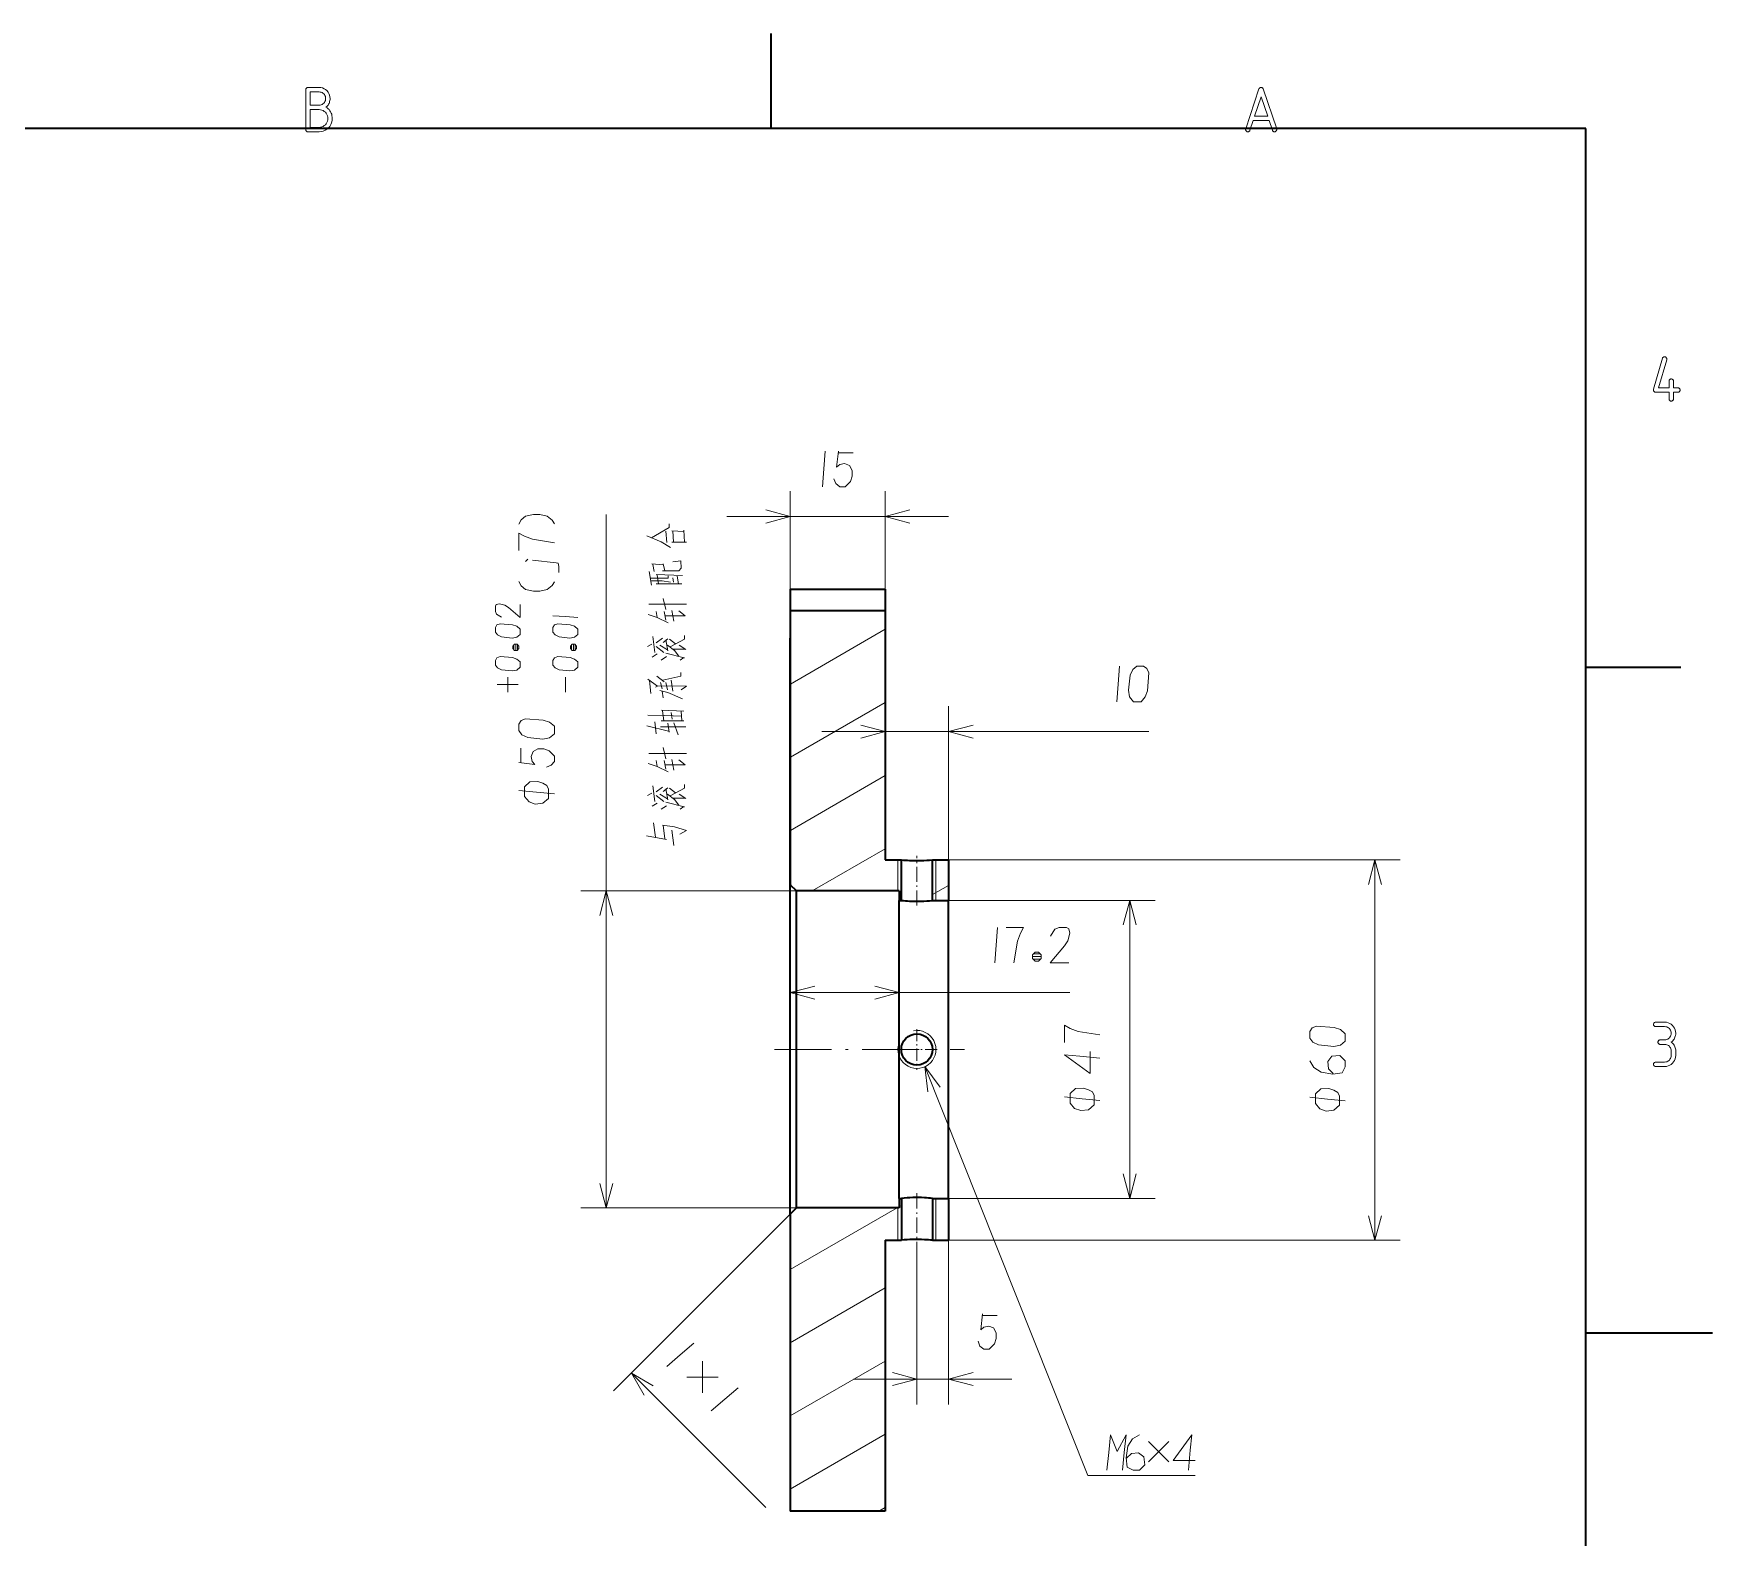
# Model space of a CAD drawing. Extents: x 0 to 297, y 0 to 210.
# Drawn here: x 164.5 to 297, y 88.8 to 207.5 of the extents above; entities that cross this region are included whole.
import ezdxf

# ---------------------------------------------------------------- set-up
doc = ezdxf.new("R2010")
doc.units = 0
doc.linetypes.add('DASHDOT', pattern=[18.5, 12, -3, 0.5, -3])

msp = doc.modelspace()

# ---------------------------------------------------------------- linework, layer by layer
at = {"color": 7, "lineweight": 35, "ltscale": 0.1875}
for p, q in [((222.7, 200), (222.7, 207.5)), ((224.2, 163.66), (231.7, 163.66)), ((224.2, 161.99), (231.7, 161.99)), ((287, 157.5), (294.5, 157.5)), ((231.7, 90.92), (224.2, 90.92))]:
    msp.add_line(p, q, dxfattribs=at)
at = {"color": 7, "lineweight": 35}
for p, q in [((287, 200), (10, 200)), ((287, 10), (287, 200)), ((224.2, 114.35), (224.2, 90.92)), ((231.7, 112.3), (231.7, 90.92))]:
    msp.add_line(p, q, dxfattribs=at)
at = {"color": 255, "lineweight": 13, "ltscale": 0.235319}
for p, q in [((224.2, 161.99), (224.2, 171.4)), ((231.7, 161.99), (231.7, 171.4))]:
    msp.add_line(p, q, dxfattribs=at)
at = {"color": 255, "lineweight": 13}
for p, q in [((209.68, 114.85), (209.68, 169.56)), ((226.7, 152.43), (252.5, 152.43)), ((236.7, 142.3), (272.36, 142.3)), ((270.36, 112.3), (270.36, 142.3)), ((251, 115.6), (251, 139.1)), ((224.2, 131.83), (246.26, 131.83)), ((236.7, 112.3), (272.36, 112.3))]:
    msp.add_line(p, q, dxfattribs=at)
at = {"color": 255, "lineweight": 13, "ltscale": 0.4375}
msp.add_line((219.2, 169.4), (236.7, 169.4), dxfattribs=at)
at = {"color": 7, "lineweight": 35, "ltscale": 0.039895}
for p, q in [((224.2, 163.66), (224.2, 162.06)), ((231.7, 163.66), (231.7, 162.06))]:
    msp.add_line(p, q, dxfattribs=at)
at = {"color": 7, "lineweight": 35, "ltscale": 0.002009}
for p, q in [((224.2, 162.06), (224.2, 161.98)), ((231.7, 162.06), (231.7, 161.98))]:
    msp.add_line(p, q, dxfattribs=at)
at = {"color": 7, "lineweight": 35, "ltscale": 0.052812}
msp.add_line((224.2, 161.99), (224.2, 159.87), dxfattribs=at)
at = {"color": 255, "lineweight": 13, "ltscale": 0.002324}
msp.add_line((224.2, 161.94), (224.28, 161.99), dxfattribs=at)
at = {"color": 7, "lineweight": 35, "ltscale": 0.492188}
msp.add_line((231.7, 161.99), (231.7, 142.3), dxfattribs=at)
at = {"color": 255, "lineweight": 13, "ltscale": 0.215785}
for p, q in [((224.23, 156.18), (231.7, 160.5)), ((224.23, 150.41), (231.7, 154.72)), ((224.23, 144.63), (231.7, 148.95))]:
    msp.add_line(p, q, dxfattribs=at)
at = {"color": 7, "lineweight": 35, "ltscale": 0.001875}
msp.add_line((224.2, 159.87), (224.2, 159.8), dxfattribs=at)
at = {"color": 7, "lineweight": 35, "ltscale": 0.000624847}
msp.add_line((224.23, 159.87), (224.2, 159.87), dxfattribs=at)
at = {"color": 255, "linetype": 'DASHDOT', "lineweight": 13, "ltscale": 0.000757599}
msp.add_line((224.23, 159.8), (224.2, 159.8), dxfattribs=at)
at = {"color": 7, "lineweight": 35, "ltscale": 0.486255}
msp.add_line((224.2, 140.35), (224.2, 159.8), dxfattribs=at)
at = {"color": 7, "lineweight": 13, "ltscale": 0.000624847}
msp.add_line((224.2, 159.8), (224.23, 159.8), dxfattribs=at)
at = {"color": 7, "lineweight": 35, "ltscale": 0.48875}
msp.add_line((224.23, 140.32), (224.23, 159.87), dxfattribs=at)
at = {"color": 255, "lineweight": 13, "ltscale": 0.303182}
msp.add_line((236.7, 142.3), (236.7, 154.43), dxfattribs=at)
at = {"color": 255, "lineweight": 13, "ltscale": 0.166356}
msp.add_line((225.94, 139.85), (231.7, 143.18), dxfattribs=at)
at = {"color": 7, "lineweight": 35, "ltscale": 0.031769}
for p, q in [((231.7, 142.3), (232.97, 142.3)), ((235.43, 142.3), (236.7, 142.3)), ((235.43, 139.1), (236.7, 139.1)), ((235.43, 115.6), (236.7, 115.6)), ((231.7, 112.3), (232.97, 112.3)), ((235.43, 112.3), (236.7, 112.3))]:
    msp.add_line(p, q, dxfattribs=at)
at = {"color": 7, "lineweight": 13, "ltscale": 0.06125}
msp.add_line((232.7, 139.85), (232.7, 142.3), dxfattribs=at)
at = {"color": 7, "lineweight": 35, "ltscale": 0.08}
for p, q in [((232.97, 139.1), (232.97, 142.3)), ((235.43, 139.1), (235.43, 142.3)), ((236.7, 142.3), (236.7, 139.1))]:
    msp.add_line(p, q, dxfattribs=at)
at = {"color": 255, "linetype": 'DASHDOT', "lineweight": 13, "ltscale": 0.097934}
msp.add_line((234.2, 138.71), (234.2, 142.63), dxfattribs=at)
at = {"color": 7, "lineweight": 13, "ltscale": 0.08}
msp.add_line((235.7, 139.1), (235.7, 142.3), dxfattribs=at)
at = {"color": 255, "lineweight": 13, "ltscale": 0.42564}
for p, q in [((224.7, 139.85), (207.68, 139.85)), ((224.7, 114.85), (207.68, 114.85))]:
    msp.add_line(p, q, dxfattribs=at)
at = {"color": 7, "lineweight": 35, "ltscale": 0.324994}
msp.add_line((224.2, 127.35), (224.2, 140.35), dxfattribs=at)
at = {"color": 7, "lineweight": 35, "ltscale": 0.000883668}
msp.add_line((224.2, 140.35), (224.23, 140.32), dxfattribs=at)
at = {"color": 7, "lineweight": 35, "ltscale": 0.016794}
msp.add_line((224.7, 139.85), (224.23, 140.32), dxfattribs=at)
at = {"color": 7, "lineweight": 35, "ltscale": 0.3125}
for p, q in [((224.7, 127.35), (224.7, 139.85)), ((224.7, 114.85), (224.7, 127.35))]:
    msp.add_line(p, q, dxfattribs=at)
at = {"color": 7, "lineweight": 35, "ltscale": 0.2025}
for p, q in [((232.8, 139.85), (224.7, 139.85)), ((232.8, 114.85), (224.7, 114.85))]:
    msp.add_line(p, q, dxfattribs=at)
at = {"color": 7, "lineweight": 35, "ltscale": 0.01875}
for p, q in [((232.8, 139.85), (232.8, 139.1)), ((232.8, 115.6), (232.8, 114.85))]:
    msp.add_line(p, q, dxfattribs=at)
at = {"color": 255, "lineweight": 13, "ltscale": 0.036684}
msp.add_line((235.43, 139.56), (236.7, 140.29), dxfattribs=at)
at = {"color": 7, "lineweight": 35, "ltscale": 0.004269}
for p, q in [((232.8, 139.1), (232.97, 139.1)), ((232.8, 115.6), (232.97, 115.6))]:
    msp.add_line(p, q, dxfattribs=at)
at = {"color": 7, "lineweight": 35, "ltscale": 0.29375}
for p, q in [((232.8, 127.35), (232.8, 139.1)), ((236.7, 127.35), (236.7, 139.1)), ((232.8, 115.6), (232.8, 127.35)), ((236.7, 115.6), (236.7, 127.35))]:
    msp.add_line(p, q, dxfattribs=at)
at = {"color": 255, "lineweight": 13, "ltscale": 0.407369}
for p, q in [((236.7, 139.1), (253, 139.1)), ((236.7, 115.6), (253, 115.6))]:
    msp.add_line(p, q, dxfattribs=at)
at = {"color": 255, "linetype": 'DASHDOT', "lineweight": 13, "ltscale": 0.079901}
for p, q in [((234.2, 128.95), (234.2, 125.75)), ((235.8, 127.35), (232.6, 127.35))]:
    msp.add_line(p, q, dxfattribs=at)
at = {"color": 255, "linetype": 'DASHDOT', "lineweight": 13, "ltscale": 0.375008}
msp.add_line((222.95, 127.35), (237.95, 127.35), dxfattribs=at)
at = {"color": 7, "lineweight": 35, "ltscale": 0.325}
msp.add_line((224.2, 114.35), (224.2, 127.35), dxfattribs=at)
at = {"color": 7, "lineweight": 35, "ltscale": 0.0825}
for p, q in [((232.97, 115.6), (232.97, 112.3)), ((235.43, 115.6), (235.43, 112.3)), ((236.7, 115.6), (236.7, 112.3))]:
    msp.add_line(p, q, dxfattribs=at)
at = {"color": 255, "linetype": 'DASHDOT', "lineweight": 13, "ltscale": 0.100941}
msp.add_line((234.2, 116), (234.2, 111.96), dxfattribs=at)
at = {"color": 7, "lineweight": 13, "ltscale": 0.0825}
msp.add_line((235.7, 115.6), (235.7, 112.3), dxfattribs=at)
at = {"color": 255, "lineweight": 13, "ltscale": 0.493331}
msp.add_line((224.2, 114.35), (210.25, 100.4), dxfattribs=at)
at = {"color": 7, "lineweight": 35, "ltscale": 0.017678}
msp.add_line((224.7, 114.85), (224.2, 114.35), dxfattribs=at)
at = {"color": 255, "lineweight": 13, "ltscale": 0.243526}
msp.add_line((224.2, 109.98), (232.64, 114.85), dxfattribs=at)
at = {"color": 7, "lineweight": 13, "ltscale": 0.06375}
msp.add_line((232.7, 114.85), (232.7, 112.3), dxfattribs=at)
at = {"color": 255, "lineweight": 13, "ltscale": 0.004929}
msp.add_line((232.8, 114.94), (232.97, 115.04), dxfattribs=at)
at = {"color": 255, "lineweight": 13, "ltscale": 0.31561}
msp.add_line((234.2, 111.96), (234.2, 99.34), dxfattribs=at)
at = {"color": 255, "lineweight": 13, "ltscale": 0.324028}
msp.add_line((236.7, 112.3), (236.7, 99.34), dxfattribs=at)
at = {"color": 255, "lineweight": 13, "ltscale": 0.216506}
for p, q in [((224.2, 104.21), (231.7, 108.54)), ((224.2, 98.43), (231.7, 102.76)), ((224.2, 92.66), (231.7, 96.99))]:
    msp.add_line(p, q, dxfattribs=at)
at = {"color": 7, "lineweight": 35, "ltscale": 0.25}
msp.add_line((287, 105), (297, 105), dxfattribs=at)
at = {"color": 255, "lineweight": 13, "ltscale": 0.375}
msp.add_line((211.66, 101.81), (222.27, 91.2), dxfattribs=at)
at = {"color": 255, "lineweight": 13, "ltscale": 0.3125}
msp.add_line((229.2, 101.34), (241.7, 101.34), dxfattribs=at)
at = {"color": 255, "lineweight": 13, "ltscale": 0.01453}
msp.add_line((231.2, 90.92), (231.7, 91.21), dxfattribs=at)
at = {"color": 255, "lineweight": 13}
for points in [[(187.55, 201.7), (187.61, 201.75), (187.66, 201.8), (187.71, 201.86), (187.75, 201.93), (187.79, 201.99), (187.82, 202.07), (187.84, 202.14), (187.86, 202.22), (187.87, 202.29), (187.88, 202.38), (187.86, 202.52), (187.83, 202.65), (187.78, 202.78), (187.71, 202.89), (187.62, 203), (187.52, 203.08), (187.4, 203.15), (187.28, 203.21), (187.14, 203.24), (187, 203.25), (186.12, 203.25), (186.1, 203.25), (186.07, 203.24), (186.04, 203.23), (186.02, 203.22), (186, 203.2), (185.98, 203.18), (185.97, 203.16), (185.96, 203.13), (185.95, 203.1), (185.95, 203.08), (185.95, 199.93), (185.95, 199.9), (185.96, 199.87), (185.97, 199.85), (185.98, 199.82), (186, 199.8), (186.02, 199.79), (186.04, 199.77), (186.07, 199.76), (186.1, 199.75), (186.12, 199.75), (187, 199.75), (187.17, 199.77), (187.33, 199.81), (187.48, 199.87), (187.62, 199.95), (187.74, 200.06), (187.85, 200.18), (187.93, 200.32), (187.99, 200.47), (188.03, 200.63), (188.05, 200.8), (188.04, 200.91), (188.02, 201.02), (188, 201.13), (187.96, 201.23), (187.91, 201.32), (187.86, 201.41), (187.79, 201.5), (187.72, 201.57), (187.64, 201.64)], [(187, 202.9), (187.08, 202.89), (187.17, 202.87), (187.24, 202.84), (187.31, 202.8), (187.37, 202.75), (187.42, 202.69), (187.47, 202.62), (187.5, 202.54), (187.52, 202.46), (187.52, 202.38), (187.52, 202.29), (187.5, 202.21), (187.47, 202.14), (187.42, 202.07), (187.37, 202.01), (187.31, 201.95), (187.24, 201.91), (187.17, 201.88), (187.08, 201.86), (187, 201.85), (186.3, 201.85), (186.3, 202.9)], [(262.26, 199.87), (262.27, 199.85), (262.28, 199.83), (262.29, 199.81), (262.31, 199.8), (262.32, 199.79), (262.34, 199.77), (262.36, 199.76), (262.38, 199.76), (262.4, 199.75), (262.42, 199.75), (262.45, 199.75), (262.48, 199.76), (262.51, 199.77), (262.53, 199.79), (262.55, 199.8), (262.57, 199.82), (262.58, 199.85), (262.59, 199.87), (262.6, 199.9), (262.6, 199.93), (262.6, 199.93), (262.6, 199.94), (262.6, 199.94), (262.6, 199.95), (262.6, 199.95), (262.6, 199.96), (262.6, 199.97), (262.6, 199.97), (262.6, 199.97), (262.6, 199.98), (261.54, 203.13), (261.53, 203.15), (261.52, 203.17), (261.51, 203.19), (261.5, 203.2), (261.48, 203.22), (261.46, 203.23), (261.44, 203.24), (261.42, 203.25), (261.4, 203.25), (261.38, 203.25), (261.35, 203.25), (261.33, 203.25), (261.31, 203.24), (261.29, 203.23), (261.27, 203.22), (261.25, 203.2), (261.24, 203.19), (261.22, 203.17), (261.21, 203.15), (261.2, 203.13), (260.16, 199.98), (260.16, 199.97), (260.15, 199.97), (260.15, 199.97), (260.15, 199.96), (260.15, 199.95), (260.15, 199.95), (260.15, 199.94), (260.15, 199.94), (260.15, 199.93), (260.15, 199.93), (260.15, 199.9), (260.16, 199.87), (260.17, 199.85), (260.18, 199.82), (260.2, 199.8), (260.22, 199.79), (260.24, 199.77), (260.27, 199.76), (260.3, 199.75), (260.32, 199.75), (260.35, 199.75), (260.37, 199.76), (260.39, 199.76), (260.41, 199.77), (260.43, 199.79), (260.44, 199.8), (260.46, 199.81), (260.47, 199.83), (260.48, 199.85), (260.49, 199.87), (260.74, 200.63), (262.01, 200.63)], [(187, 201.5), (187.11, 201.49), (187.22, 201.46), (187.32, 201.42), (187.41, 201.36), (187.5, 201.3), (187.56, 201.21), (187.62, 201.12), (187.66, 201.02), (187.69, 200.91), (187.7, 200.8), (187.69, 200.69), (187.66, 200.58), (187.62, 200.48), (187.56, 200.39), (187.5, 200.31), (187.41, 200.24), (187.32, 200.18), (187.22, 200.14), (187.11, 200.11), (187, 200.1), (186.3, 200.1), (186.3, 201.5)], [(261.89, 200.98), (260.86, 200.98), (261.38, 202.52)], [(293.58, 179.2), (293.58, 178.68), (293.58, 178.65), (293.58, 178.62), (293.59, 178.6), (293.61, 178.57), (293.63, 178.55), (293.64, 178.54), (293.67, 178.52), (293.69, 178.51), (293.72, 178.5), (293.75, 178.5), (293.78, 178.5), (293.81, 178.51), (293.83, 178.52), (293.85, 178.54), (293.87, 178.55), (293.89, 178.57), (293.91, 178.6), (293.92, 178.62), (293.92, 178.65), (293.92, 178.68), (293.92, 179.2), (294.28, 179.2), (294.3, 179.2), (294.33, 179.21), (294.36, 179.22), (294.38, 179.24), (294.4, 179.25), (294.42, 179.27), (294.43, 179.3), (294.44, 179.32), (294.45, 179.35), (294.45, 179.38), (294.45, 179.41), (294.44, 179.43), (294.43, 179.46), (294.42, 179.48), (294.4, 179.5), (294.38, 179.52), (294.36, 179.53), (294.33, 179.54), (294.3, 179.55), (294.28, 179.55), (293.92, 179.55), (293.92, 180.08), (293.92, 180.11), (293.92, 180.13), (293.91, 180.16), (293.89, 180.18), (293.87, 180.2), (293.85, 180.22), (293.83, 180.23), (293.81, 180.24), (293.78, 180.25), (293.75, 180.25), (293.72, 180.25), (293.69, 180.24), (293.67, 180.23), (293.64, 180.22), (293.63, 180.2), (293.61, 180.18), (293.59, 180.16), (293.58, 180.13), (293.58, 180.11), (293.58, 180.08), (293.58, 179.55), (292.75, 179.55), (293.39, 181.76), (293.39, 181.8), (293.39, 181.83), (293.39, 181.87), (293.38, 181.9), (293.36, 181.93), (293.34, 181.95), (293.32, 181.97), (293.29, 181.99), (293.26, 182), (293.22, 182), (293.2, 182), (293.18, 182), (293.16, 181.99), (293.14, 181.98), (293.12, 181.97), (293.1, 181.95), (293.09, 181.94), (293.07, 181.92), (293.06, 181.9), (293.06, 181.88), (292.36, 179.44), (292.36, 179.44), (292.36, 179.43), (292.36, 179.42), (292.35, 179.42), (292.35, 179.41), (292.35, 179.4), (292.35, 179.4), (292.35, 179.39), (292.35, 179.38), (292.35, 179.38), (292.35, 179.35), (292.36, 179.32), (292.37, 179.3), (292.38, 179.27), (292.4, 179.25), (292.42, 179.24), (292.44, 179.22), (292.47, 179.21), (292.5, 179.2), (292.52, 179.2)], [(202.88, 160.52), (202.61, 160.74), (202.27, 160.86), (201.29, 160.93), (201.04, 160.84), (200.92, 160.64), (200.92, 160.27), (201.09, 160.05), (201.41, 159.91), (202.24, 159.81), (202.61, 159.88), (202.88, 160.1)], [(207.43, 160.52), (207.16, 160.74), (206.82, 160.86), (205.84, 160.93), (205.59, 160.84), (205.47, 160.64), (205.47, 160.27), (205.64, 160.05), (205.96, 159.91), (206.79, 159.81), (207.16, 159.88), (207.43, 160.1)], [(202.78, 158.97), (202.78, 159.17), (202.64, 159.32), (202.44, 159.32), (202.29, 159.17), (202.29, 158.97), (202.44, 158.83), (202.64, 158.83)], [(207.33, 158.97), (207.33, 159.17), (207.19, 159.32), (206.99, 159.32), (206.84, 159.17), (206.84, 158.97), (206.99, 158.83), (207.19, 158.83)], [(202.88, 157.92), (202.61, 158.14), (202.27, 158.26), (201.29, 158.34), (201.04, 158.24), (200.92, 158.04), (200.92, 157.68), (201.09, 157.46), (201.41, 157.31), (202.24, 157.21), (202.61, 157.28), (202.88, 157.5)], [(207.43, 157.92), (207.16, 158.14), (206.82, 158.26), (205.84, 158.34), (205.59, 158.24), (205.47, 158.04), (205.47, 157.68), (205.64, 157.46), (205.96, 157.31), (206.79, 157.21), (207.16, 157.28), (207.43, 157.5)], [(251.9, 154.78), (252.22, 155.16), (252.39, 155.65), (252.5, 157.05), (252.36, 157.4), (252.08, 157.58), (251.55, 157.58), (251.24, 157.33), (251.03, 156.88), (250.89, 155.69), (250.99, 155.16), (251.31, 154.78)], [(205.58, 152.85), (205.19, 153.16), (204.7, 153.34), (203.3, 153.44), (202.95, 153.3), (202.78, 153.02), (202.78, 152.5), (203.02, 152.18), (203.48, 151.97), (204.67, 151.83), (205.19, 151.94), (205.58, 152.25)], [(205.12, 147.16), (205.12, 147.89), (204.98, 148.17), (204.67, 148.35), (204.28, 148.49), (203.65, 148.45), (203.23, 148.07), (203.23, 147.3), (203.58, 146.88), (204.07, 146.7), (204.67, 146.77)], [(243.53, 134.32), (243.81, 134.32), (244.02, 134.53), (244.02, 134.81), (243.81, 135.02), (243.53, 135.02), (243.32, 134.81), (243.32, 134.53)], [(268.01, 128.59), (267.63, 128.91), (267.14, 129.08), (265.74, 129.19), (265.39, 129.05), (265.21, 128.77), (265.21, 128.24), (265.46, 127.93), (265.91, 127.72), (267.1, 127.58), (267.63, 127.68), (268.01, 128)], [(293.22, 127.75), (293.31, 127.74), (293.39, 127.72), (293.47, 127.69), (293.54, 127.65), (293.6, 127.6), (293.65, 127.54), (293.69, 127.47), (293.72, 127.39), (293.74, 127.31), (293.75, 127.23), (293.75, 126.88), (293.74, 126.79), (293.72, 126.71), (293.69, 126.63), (293.65, 126.57), (293.6, 126.5), (293.54, 126.45), (293.47, 126.41), (293.39, 126.38), (293.31, 126.36), (293.22, 126.35), (292.52, 126.35), (292.5, 126.35), (292.47, 126.34), (292.44, 126.33), (292.42, 126.32), (292.4, 126.3), (292.38, 126.28), (292.37, 126.26), (292.36, 126.23), (292.35, 126.21), (292.35, 126.18), (292.35, 126.15), (292.36, 126.12), (292.37, 126.1), (292.38, 126.07), (292.4, 126.05), (292.42, 126.04), (292.44, 126.02), (292.47, 126.01), (292.5, 126), (292.52, 126), (293.22, 126), (293.37, 126.01), (293.5, 126.05), (293.63, 126.1), (293.74, 126.17), (293.84, 126.26), (293.93, 126.36), (294, 126.48), (294.06, 126.6), (294.09, 126.74), (294.1, 126.88), (294.1, 127.23), (294.1, 127.31), (294.08, 127.39), (294.07, 127.47), (294.04, 127.55), (294.01, 127.62), (293.97, 127.69), (293.92, 127.76), (293.87, 127.82), (293.81, 127.87), (293.75, 127.93), (293.81, 127.98), (293.87, 128.04), (293.92, 128.1), (293.97, 128.17), (294.01, 128.24), (294.04, 128.31), (294.07, 128.39), (294.08, 128.46), (294.1, 128.54), (294.1, 128.63), (294.09, 128.77), (294.06, 128.9), (294, 129.03), (293.93, 129.14), (293.84, 129.25), (293.74, 129.33), (293.63, 129.4), (293.5, 129.46), (293.37, 129.49), (293.22, 129.5), (292.52, 129.5), (292.5, 129.5), (292.47, 129.49), (292.44, 129.48), (292.42, 129.47), (292.4, 129.45), (292.38, 129.43), (292.37, 129.41), (292.36, 129.38), (292.35, 129.35), (292.35, 129.33), (292.35, 129.3), (292.36, 129.27), (292.37, 129.24), (292.38, 129.22), (292.4, 129.2), (292.42, 129.18), (292.44, 129.17), (292.47, 129.16), (292.5, 129.15), (292.52, 129.15), (293.22, 129.15), (293.31, 129.14), (293.39, 129.12), (293.47, 129.09), (293.54, 129.05), (293.6, 129), (293.65, 128.94), (293.69, 128.87), (293.72, 128.79), (293.74, 128.71), (293.75, 128.63), (293.74, 128.54), (293.72, 128.46), (293.69, 128.39), (293.65, 128.32), (293.6, 128.26), (293.54, 128.2), (293.47, 128.16), (293.39, 128.13), (293.31, 128.11), (293.22, 128.1), (292.88, 128.1), (292.85, 128.1), (292.82, 128.09), (292.79, 128.08), (292.77, 128.07), (292.75, 128.05), (292.73, 128.03), (292.72, 128.01), (292.71, 127.98), (292.7, 127.95), (292.7, 127.93), (292.7, 127.9), (292.71, 127.87), (292.72, 127.84), (292.73, 127.82), (292.75, 127.8), (292.77, 127.78), (292.79, 127.77), (292.82, 127.76), (292.85, 127.75), (292.88, 127.75)], [(248.19, 122.97), (248.19, 123.71), (248.05, 123.99), (247.74, 124.16), (247.35, 124.3), (246.72, 124.27), (246.3, 123.88), (246.3, 123.11), (246.65, 122.69), (247.14, 122.52), (247.74, 122.59)], [(267.56, 122.94), (267.56, 123.67), (267.42, 123.95), (267.1, 124.13), (266.72, 124.27), (266.09, 124.23), (265.67, 123.85), (265.67, 123.08), (266.02, 122.66), (266.51, 122.48), (267.1, 122.55)]]:
    msp.add_lwpolyline(points, close=True, dxfattribs=at)
for points in [[(226.95, 174.55), (226.85, 173.15), (226.74, 171.75)], [(227.65, 172.38), (227.79, 171.99), (228.11, 171.75), (228.53, 171.75), (228.95, 172.17), (229.09, 172.59), (229.09, 173.04), (228.88, 173.43), (228.49, 173.57), (228.11, 173.5), (227.86, 173.29), (228, 174.55)], [(228, 174.41), (229.16, 174.41)], [(222.27, 168.88), (224.2, 169.4), (222.27, 169.92)], [(233.63, 169.92), (231.7, 169.4), (233.63, 168.88)], [(202.78, 168.79), (202.95, 169.14), (203.3, 169.42), (203.93, 169.56), (204.42, 169.56), (205.02, 169.42), (205.4, 169.1), (205.58, 168.82)], [(213.24, 167.72), (214.64, 168.53)], [(214.64, 168.53), (214.64, 168.81)], [(205.58, 167.32), (203.86, 167.6), (203.23, 167.84), (202.78, 168.09), (202.78, 166.72)], [(212.89, 167.86), (214.01, 167.41)], [(214.01, 167.41), (214.74, 166.95)], [(214.46, 167.34), (214.39, 168.25)], [(214.85, 168.28), (215.79, 168.21)], [(214.85, 167.37), (216, 167.37)], [(214.99, 167.37), (214.92, 168.28)], [(215.86, 167.37), (215.79, 168.32)], [(215.79, 167.37), (215.86, 167.37)], [(203.3, 165.85), (203.48, 166.02)], [(203.86, 165.95), (205.72, 165.74), (205.89, 165.71), (205.93, 165.46), (205.93, 164.97)], [(215.58, 165.31), (215.55, 165.9), (214.92, 165.83)], [(213.24, 163.98), (213.06, 165.06)], [(213.2, 164.54), (214.57, 164.54)], [(213.27, 165.66), (214.18, 165.59)], [(213.45, 165.06), (213.34, 165.62)], [(213.62, 164.82), (215.69, 164.75)], [(213.8, 164.08), (213.69, 164.78)], [(214.11, 165.1), (215.41, 165.1), (215.58, 165.31)], [(214.18, 165.66), (214.29, 165.1)], [(214.57, 164.54), (214.57, 164.71)], [(214.99, 164.22), (214.92, 164.57)], [(215.37, 164.08), (215.27, 164.68)], [(202.78, 164.27), (202.95, 163.92), (203.3, 163.64), (203.93, 163.5), (204.42, 163.5), (205.02, 163.64), (205.4, 163.96), (205.58, 164.24)], [(213.24, 164.33), (214.08, 164.33), (214.74, 164.22)], [(213.62, 164.08), (215.65, 164.08)], [(202.88, 162.45), (202.88, 161.42), (201.95, 162.21), (201.66, 162.4), (201.24, 162.5), (200.99, 162.45), (200.92, 162.33), (200.92, 161.91), (201.02, 161.69), (201.41, 161.45)], [(213.03, 162.47), (214.5, 162.47), (216, 162.47)], [(213.69, 161.42), (213.62, 161.91)], [(214.39, 162.05), (214.18, 162.93)], [(214.39, 161.21), (214.25, 161.91)], [(215.02, 161.14), (214.85, 161.98)], [(215.9, 161.56), (215.41, 161.95)], [(205.47, 161.57), (206.45, 161.5), (207.43, 161.42)], [(212.99, 161.67), (213.69, 161.42)], [(213.69, 161.42), (214.57, 161)], [(215.9, 161.56), (214.32, 161.56)], [(202.39, 158.88), (202.39, 159.27)], [(202.54, 159.32), (202.54, 158.83)], [(202.68, 158.88), (202.68, 159.27)], [(206.94, 158.88), (206.94, 159.27)], [(207.09, 159.32), (207.09, 158.83)], [(207.23, 158.88), (207.23, 159.27)], [(212.92, 159.15), (213.27, 159.32)], [(213.52, 158.66), (213.34, 159.92)], [(213.62, 159.43), (214.11, 159.81)], [(213.62, 159.15), (214.22, 158.66)], [(213.9, 159.25), (214.5, 158.87)], [(214.18, 159.46), (214.53, 159.74)], [(214.53, 158.8), (214.39, 159.67)], [(214.5, 159.25), (215.06, 158.83)], [(214.67, 159.71), (215.13, 159.36)], [(214.71, 159.11), (215.86, 159.71)], [(215.97, 158.9), (215.44, 159.25)], [(215.86, 159.71), (215.86, 160.02)], [(213.31, 158.31), (213.69, 158.55)], [(214.01, 158.06), (214.43, 158.34)], [(215.83, 158.24), (214.39, 158.62)], [(214.95, 158.94), (215.9, 158.94)], [(215.06, 158.83), (215.41, 158.38)], [(215.51, 158.06), (215.79, 158.27)], [(215.83, 158.24), (215.86, 158.24)], [(201.9, 155.54), (201.9, 156.72)], [(206.45, 155.54), (206.45, 156.72)], [(212.96, 156.56), (213.73, 156)], [(213.1, 156.45), (213.2, 155.44)], [(213.66, 156.8), (214.25, 156.35)], [(214.15, 156.49), (215.55, 156.8)], [(214.92, 155.61), (214.81, 156.49)], [(215.55, 156.8), (215.55, 157.08)], [(250.19, 157.58), (250.08, 156.18), (249.98, 154.78)], [(201.07, 156.13), (201.9, 156.13), (202.73, 156.13)], [(213.55, 155.93), (213.73, 156)], [(213.73, 156), (214.88, 156.03)], [(213.9, 155.68), (214.53, 155.51)], [(214.08, 155.79), (213.97, 156.31)], [(214.08, 155.61), (214.18, 155.09)], [(214.39, 156.31), (214.5, 155.72)], [(214.53, 155.51), (215.69, 155.02)], [(214.88, 156.03), (216, 156)], [(216, 156), (215.58, 155.72)], [(214.04, 154.11), (215.79, 154.04)], [(214.22, 153.27), (214.11, 154.07)], [(214.88, 153.41), (214.81, 153.93)], [(215.65, 153.27), (215.58, 154.04)], [(212.89, 152.88), (214.6, 152.46)], [(212.96, 153.72), (214.29, 153.69), (215.62, 153.65)], [(213.62, 152.25), (213.52, 153.2)], [(213.97, 152.81), (215.97, 152.81)], [(215.79, 153.27), (214.01, 153.27)], [(214.64, 152.39), (214.53, 153.09)], [(215.02, 153.13), (215.34, 152.18)], [(229.77, 151.91), (231.7, 152.43), (229.77, 152.94)], [(238.63, 152.94), (236.7, 152.43), (238.63, 151.91)], [(202.92, 149.98), (202.92, 151.13)], [(214.39, 150.29), (214.18, 151.17)], [(204.95, 149.63), (205.33, 149.77), (205.58, 150.08), (205.58, 150.5), (205.16, 150.92), (204.74, 151.06), (204.28, 151.06), (203.9, 150.85), (203.76, 150.47), (203.83, 150.08), (204.04, 149.84), (202.78, 149.98)], [(212.99, 149.91), (213.69, 149.66)], [(213.03, 150.71), (214.5, 150.71), (216, 150.71)], [(213.69, 149.66), (213.62, 150.15)], [(214.39, 149.45), (214.25, 150.15)], [(215.9, 149.8), (214.32, 149.8)], [(215.02, 149.38), (214.85, 150.22)], [(215.9, 149.8), (215.41, 150.19)], [(213.69, 149.66), (214.57, 149.24)], [(205.58, 147.51), (204.18, 147.65), (202.78, 147.79)], [(212.92, 147.39), (213.27, 147.56)], [(213.52, 146.9), (213.34, 148.16)], [(213.62, 147.67), (214.11, 148.05)], [(213.62, 147.39), (214.22, 146.9)], [(213.9, 147.49), (214.5, 147.11)], [(214.18, 147.7), (214.53, 147.98)], [(214.53, 147.04), (214.39, 147.91)], [(214.5, 147.49), (215.06, 147.07)], [(214.67, 147.95), (215.13, 147.6)], [(214.71, 147.35), (215.86, 147.95)], [(214.95, 147.18), (215.9, 147.18)], [(215.97, 147.14), (215.44, 147.49)], [(215.86, 147.95), (215.86, 148.26)], [(213.31, 146.55), (213.69, 146.79)], [(214.01, 146.3), (214.43, 146.58)], [(215.83, 146.48), (214.39, 146.86)], [(215.06, 147.07), (215.41, 146.62)], [(215.51, 146.3), (215.79, 146.51)], [(215.83, 146.48), (215.86, 146.48)], [(213.55, 144.1), (213.41, 145.22)], [(214.11, 145.04), (215.06, 144.9), (216, 144.62), (215.48, 144.34)], [(214.29, 143.96), (214.18, 145.04)], [(215.02, 143.43), (214.85, 144.66)], [(212.85, 144.2), (214.43, 143.92)], [(270.88, 140.37), (270.36, 142.3), (269.84, 140.37)], [(210.19, 137.92), (209.68, 139.85), (209.16, 137.92)], [(251.51, 137.17), (251, 139.1), (250.48, 137.17)], [(240.55, 136.98), (240.45, 135.58), (240.34, 134.18)], [(241.85, 134.18), (242.13, 135.89), (242.37, 136.52), (242.62, 136.98), (241.25, 136.98)], [(246.19, 134.18), (244.72, 134.18), (245.84, 135.51), (246.12, 135.93), (246.26, 136.52), (246.19, 136.87), (246.01, 136.98), (245.42, 136.98), (245.1, 136.84), (244.75, 136.28)], [(244.02, 134.67), (243.32, 134.67)], [(243.39, 134.88), (243.95, 134.88)], [(243.39, 134.46), (243.95, 134.46)], [(226.13, 132.35), (224.2, 131.83), (226.13, 131.31)], [(230.87, 131.31), (232.8, 131.83), (230.87, 132.35)], [(248.65, 128.49), (246.93, 128.77), (246.3, 129.01), (245.85, 129.26), (245.85, 127.89)], [(234.83, 125.99), (247.7, 93.73), (256.17, 93.73)], [(236.03, 124.38), (234.83, 125.99), (235.07, 124)], [(248.65, 126.67), (247.07, 126.81), (245.85, 126.91), (247.88, 125.44), (247.88, 127.19)], [(265.21, 126.46), (265.53, 125.93), (266.12, 125.55), (267.03, 125.41), (267.77, 125.51), (268.01, 125.97), (268.01, 126.46), (267.59, 126.88), (266.96, 126.81), (266.65, 126.39), (266.68, 125.83), (267.07, 125.44)], [(248.65, 123.32), (247.25, 123.46), (245.85, 123.6)], [(268.01, 123.29), (266.61, 123.43), (265.21, 123.57)], [(209.16, 116.78), (209.68, 114.85), (210.19, 116.78)], [(250.48, 117.53), (251, 115.6), (251.51, 117.53)], [(269.84, 114.23), (270.36, 112.3), (270.88, 114.23)], [(239.03, 104.32), (239.17, 103.93), (239.48, 103.69), (239.9, 103.69), (240.32, 104.11), (240.46, 104.53), (240.46, 104.98), (240.25, 105.37), (239.87, 105.51), (239.48, 105.44), (239.24, 105.23), (239.38, 106.49)], [(239.38, 106.35), (240.53, 106.35)], [(216.59, 104.17), (215.52, 103.25), (214.46, 102.34)], [(217.28, 102.74), (217.28, 100.26)], [(213.39, 100.81), (211.66, 101.81), (212.66, 100.08)], [(216.04, 101.5), (218.51, 101.5)], [(232.27, 100.82), (234.2, 101.34), (232.27, 101.86)], [(238.63, 101.86), (236.7, 101.34), (238.63, 100.82)], [(220.09, 100.66), (219.03, 99.75), (217.97, 98.83)], [(249.2, 94.15), (249.34, 95.55), (249.48, 96.95), (250.01, 95.62), (250.71, 96.95), (250.57, 95.55), (250.43, 94.15)], [(251.76, 96.95), (251.23, 96.63), (250.85, 96.04), (250.71, 95.13), (250.81, 94.39), (251.27, 94.15), (251.76, 94.15), (252.18, 94.57), (252.11, 95.2), (251.69, 95.51), (251.13, 95.48), (250.74, 95.09)], [(255.64, 94.15), (255.78, 95.72), (255.89, 96.95), (254.42, 94.92), (256.17, 94.92)], [(252.49, 94.81), (254.1, 96.42)], [(254.1, 94.81), (252.49, 96.42)]]:
    msp.add_lwpolyline(points, dxfattribs=at)
at = {"color": 7, "lineweight": 35}
msp.add_circle((234.2, 127.35), 1.23, dxfattribs=at)
for centre, radius, start, end in [((234.21, 157.38), 15.13, 265.3122, 267.7402), ((234.2, 157.25), 15, 267.7495, 274.7002), ((234.21, 150.95), 11.91, 264.0213, 267.1084), ((234.2, 150.79), 11.75, 267.1273, 276.0043), ((234.2, 103.91), 11.75, 87.1273, 96.0043), ((234.19, 103.75), 11.91, 84.0213, 87.1084), ((234.2, 97.35), 15, 87.7494, 94.7002), ((234.19, 97.22), 15.13, 85.3122, 87.7402)]:
    msp.add_arc(centre, radius, start, end, dxfattribs=at)
at = {"color": 255, "lineweight": 13}
msp.add_arc((234.2, 127.35), 1.5, 170, 100, dxfattribs=at)

doc.saveas('drawing.dxf')
